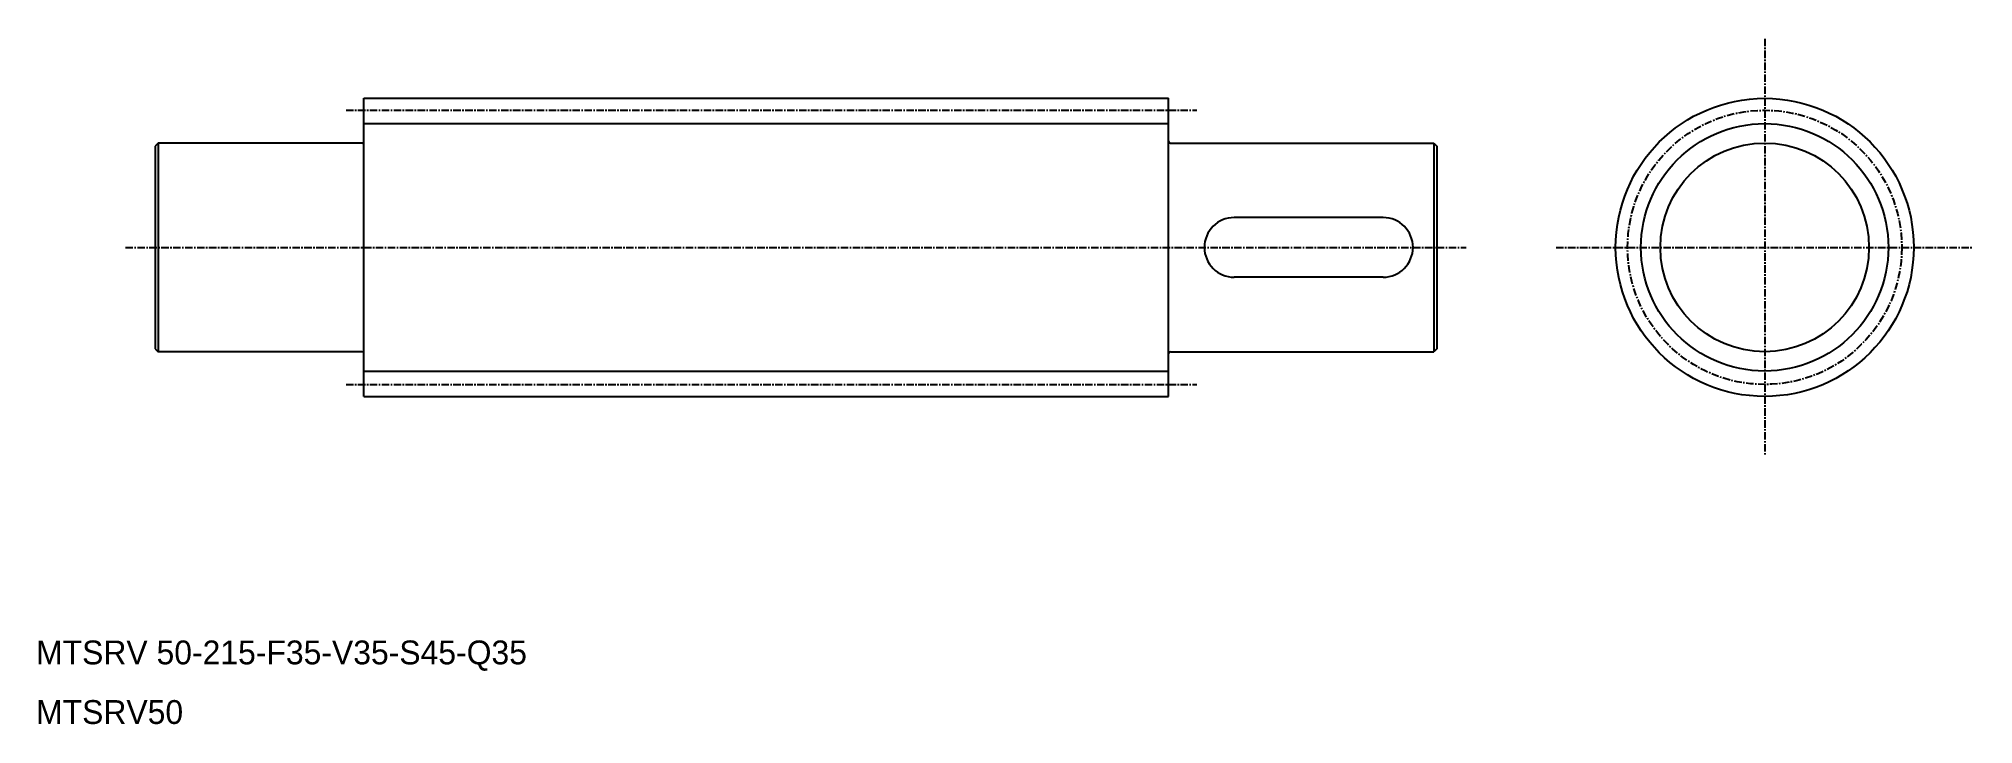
# Model space of a CAD drawing. Extents: x 10 to 335, y 10 to 125.
import ezdxf

# ---------------------------------------------------------------- set-up
doc = ezdxf.new("R2010")
doc.units = 0
doc.linetypes.add('CENTER', pattern=[2, 1.25, -0.25, 0.25, -0.25])
doc.layers.get('0').update_dxf_attribs({"linetype": 'CONTINUOUS'})
doc.layers.add('CENTER', color=1, linetype='CENTER')

msp = doc.modelspace()

# ---------------------------------------------------------------- linework, layer by layer
at = {"color": 7, "linetype": 'CONTINUOUS'}
for p, q in [((65, 114.95), (200, 114.95)), ((65, 64.95), (65, 114.95)), ((200, 64.95), (200, 114.95)), ((30.5, 107.45), (30, 106.95)), ((64.7, 107.45), (30.5, 107.45)), ((30.5, 107.45), (30.5, 72.45)), ((200.3, 107.45), (244.5, 107.45)), ((244.5, 107.45), (244.5, 72.45)), ((244.5, 107.45), (245, 106.95)), ((30, 106.95), (30, 72.95)), ((245, 106.95), (245, 72.95)), ((236, 94.95), (211, 94.95)), ((236, 84.95), (211, 84.95)), ((30, 72.95), (30.5, 72.45)), ((64.7, 72.45), (30.5, 72.45)), ((200.3, 72.45), (244.5, 72.45)), ((245, 72.95), (244.5, 72.45)), ((200, 64.95), (200, 69.2)), ((65, 64.95), (200, 64.95)), ((98.75, 64.95), (98.75, 64.95)), ((132.5, 64.95), (132.5, 64.95))]:
    msp.add_line(p, q, dxfattribs=at)
at = {"color": 3, "linetype": 'CONTINUOUS'}
for p, q in [((65, 110.7), (200, 110.7)), ((65, 69.2), (200, 69.2))]:
    msp.add_line(p, q, dxfattribs=at)
at = {"color": 7, "linetype": 'CONTINUOUS'}
for radius in [25, 17.5]:
    msp.add_circle((300, 89.95), radius, dxfattribs=at)
at = {"color": 3, "linetype": 'CONTINUOUS'}
msp.add_circle((300, 89.95), 20.75, dxfattribs=at)
at = {"color": 7, "linetype": 'CONTINUOUS'}
for centre, radius, start, end in [((64.7, 107.75), 0.3, 270, 0), ((64.7, 107.75), 0.3, 270, 360), ((200.3, 107.75), 0.3, 180, 270), ((211, 89.95), 5, 90, 270), ((236, 89.95), 5, 270, 90), ((64.7, 72.15), 0.3, 0, 90), ((200.3, 72.15), 0.3, 90, 180)]:
    msp.add_arc(centre, radius, start, end, dxfattribs=at)
at = {"layer": 'CENTER', "color": 1, "linetype": 'CENTER'}
for p, q in [((300, 124.95), (300, 54.95)), ((62, 112.95), (204.72, 112.95)), ((25, 89.95), (249.9, 89.95)), ((265, 89.95), (335, 89.95)), ((62, 66.95), (204.72, 66.95))]:
    msp.add_line(p, q, dxfattribs=at)
msp.add_circle((300, 89.95), 23, dxfattribs=at)

# ---------------------------------------------------------------- texts
at = {"color": 7, "linetype": 'CONTINUOUS'}
for s, p in [('MTSRV 50-215-F35-V35-S45-Q35', (10, 20)), ('MTSRV50', (10, 10))]:
    msp.add_text(s, height=4, dxfattribs=at).set_placement(p)

doc.saveas('drawing.dxf')
